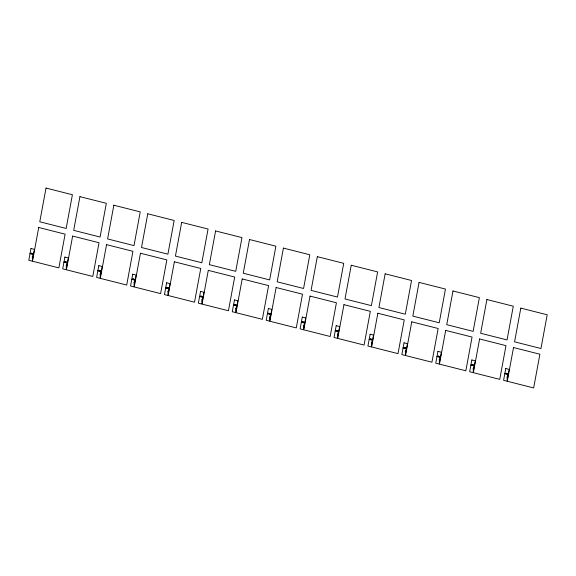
<?xml version="1.0" encoding="UTF-8"?>
<svg xmlns="http://www.w3.org/2000/svg" width="576" height="576" viewBox="0 0 576 576"><rect width="100%" height="100%" fill="white"/><g stroke="black" fill="none" stroke-linecap="round" stroke-linejoin="round"><path stroke-width="0.86" d="M32.458 257.371L32.306 258.941M32.566 256.788L32.983 255.29M66.37 265.946L66.218 267.516M66.478 265.363L66.895 263.866M100.282 274.522L100.13 276.091M100.39 273.938L100.807 272.441M134.194 283.097L134.05 284.666M134.302 282.514L134.719 281.016M168.113 291.672L167.962 293.234M168.221 291.089L168.638 289.591M202.025 300.247L201.874 301.81M202.133 299.664L202.55 298.166M235.937 308.822L235.786 310.385M236.045 308.239L236.462 306.742M269.849 317.398L269.698 318.96M269.957 316.814L270.374 315.317M303.761 325.973L303.617 327.535M303.869 325.39L304.294 323.892M337.68 334.548L337.529 336.11M337.788 333.965L338.206 332.467M371.592 343.123L371.441 344.686M371.7 342.54L372.118 341.042M405.504 351.698L405.353 353.261M405.612 351.115L406.03 349.618M439.416 360.274L439.272 361.836M439.524 359.69L439.942 358.193M473.335 368.849L473.184 370.411M473.436 368.266L473.861 366.768M507.247 377.424L507.096 378.986M507.355 376.841L507.773 375.343M32.119 256.982L32.666 257.119M66.031 265.558L66.578 265.694M99.943 274.133L100.49 274.27M133.855 282.708L134.41 282.845M167.774 291.283L168.322 291.42M201.686 299.858L202.234 299.995M235.598 308.434L236.146 308.57M269.51 317.009L270.065 317.146M303.422 325.584L303.977 325.721M337.342 334.159L337.889 334.296M371.254 342.734L371.801 342.871M405.166 351.31L405.713 351.446M439.078 359.878L439.632 360.022M472.997 368.453L473.544 368.597M506.909 377.028L507.456 377.172M30.031 253.627L28.8 260.28L32.206 261.137L33.437 254.491L30.031 253.627M30.982 248.486L30.082 253.375L33.487 254.232L34.394 249.343L30.982 248.486M31.198 253.138L31.507 253.548L31.198 253.138M31.99 253.339L32.299 253.742L31.99 253.339M32.782 253.541L33.091 253.944L32.782 253.541M38.722 227.491L32.479 261.209L58.867 267.883L65.11 234.166L38.722 227.491M46.022 188.071L39.78 221.782L66.168 228.456L72.41 194.738L46.022 188.071M63.943 262.202L62.712 268.855L66.125 269.712L67.356 263.066L63.943 262.202M64.894 257.062L63.994 261.95L67.399 262.807L68.306 257.918L64.894 257.062M65.117 261.713L65.419 262.123L65.117 261.713M65.902 261.914L66.211 262.318L65.902 261.914M66.694 262.116L67.003 262.519L66.694 262.116M72.634 236.066L66.391 269.784L92.786 276.458L99.029 242.741L72.634 236.066M79.934 196.639L73.692 230.357L100.08 237.031L106.322 203.314L79.934 196.639M97.855 270.778L96.624 277.43L100.037 278.287L101.268 271.642L97.855 270.778M98.813 265.637L97.906 270.526L101.311 271.382L102.218 266.494L98.813 265.637M99.029 270.288L99.338 270.698L99.029 270.288M99.814 270.49L100.123 270.893L99.814 270.49M100.606 270.691L100.915 271.094L100.606 270.691M106.546 244.642L100.31 278.359L126.698 285.034L132.941 251.316L106.546 244.642M113.846 205.214L107.604 238.932L133.999 245.606L140.234 211.889L113.846 205.214M131.774 279.353L130.543 286.006L133.949 286.862L135.18 280.217L131.774 279.353M132.725 274.212L131.818 279.101L135.23 279.958L136.13 275.069L132.725 274.212M132.941 278.863L133.25 279.274L132.941 278.863M133.733 279.065L134.042 279.468L133.733 279.065M134.518 279.266L134.827 279.67L134.518 279.266M140.465 253.217L134.222 286.934L160.61 293.609L166.853 259.891L140.465 253.217M147.758 213.79L141.516 247.507L167.911 254.182L174.154 220.464L147.758 213.79M165.686 287.928L164.455 294.581L167.861 295.438L169.092 288.792L165.686 287.928M166.637 282.78L165.73 287.676L169.142 288.533L170.042 283.644L166.637 282.78M166.853 287.438L167.162 287.849L166.853 287.438M167.645 287.64L167.954 288.043L167.645 287.64M168.437 287.842L168.739 288.245L168.437 287.842M174.377 261.792L168.134 295.51L194.522 302.184L200.765 268.466L174.377 261.792M181.67 222.365L175.435 256.082L201.823 262.757L208.066 229.039L181.67 222.365M199.598 296.503L198.367 303.156L201.773 304.013L203.004 297.367L199.598 296.503M200.549 291.355L199.649 296.251L203.054 297.108L203.962 292.219L200.549 291.355M200.765 296.014L201.074 296.424L200.765 296.014M201.557 296.215L201.866 296.618L201.557 296.215M202.349 296.417L202.658 296.82L202.349 296.417M208.289 270.367L202.046 304.085L228.442 310.759L234.677 277.042L208.289 270.367M215.59 230.94L209.347 264.658L235.735 271.332L241.978 237.614L215.59 230.94M233.51 305.078L232.279 311.731L235.692 312.588L236.923 305.942L233.51 305.078M234.468 299.93L233.561 304.826L236.966 305.683L237.874 300.794L234.468 299.93M234.684 304.589L234.994 304.999L234.684 304.589M235.469 304.79L235.778 305.194L235.469 304.79M236.261 304.992L236.57 305.395L236.261 304.992M242.201 278.942L235.958 312.66L262.354 319.334L268.596 285.617L242.201 278.942M249.502 239.515L243.259 273.233L269.647 279.907L275.89 246.19L249.502 239.515M267.422 313.654L266.198 320.306L269.604 321.163L270.835 314.518L267.422 313.654M268.38 308.506L267.473 313.402L270.878 314.258L271.786 309.37L268.38 308.506M268.596 313.164L268.906 313.567L268.596 313.164M269.388 313.366L269.69 313.769L269.388 313.366M270.173 313.567L270.482 313.97L270.173 313.567M276.12 287.518L269.878 321.235L296.266 327.91L302.508 294.192L276.12 287.518M283.414 248.09L277.171 281.808L303.566 288.482L309.802 254.765L283.414 248.09M301.342 322.229L300.11 328.882L303.516 329.738L304.747 323.093L301.342 322.229M302.292 317.081L301.385 321.977L304.798 322.834L305.698 317.945L302.292 317.081M302.508 321.739L302.818 322.142L302.508 321.739M303.3 321.941L303.61 322.344L303.3 321.941M304.085 322.142L304.394 322.546L304.085 322.142M310.032 296.093L303.79 329.81L330.178 336.485L336.42 302.767L310.032 296.093M317.326 256.666L311.083 290.383L337.478 297.058L343.721 263.34L317.326 256.666M335.254 330.804L334.022 337.457L337.428 338.314L338.659 331.668L335.254 330.804M336.204 325.656L335.297 330.552L338.71 331.409L339.617 326.52L336.204 325.656M336.42 330.314L336.73 330.718L336.42 330.314M337.212 330.516L337.522 330.919L337.212 330.516M338.004 330.718L338.314 331.121L338.004 330.718M343.944 304.668L337.702 338.386L364.09 345.06L370.332 311.342L343.944 304.668M351.245 265.241L345.002 298.958L371.39 305.633L377.633 271.915L351.245 265.241M369.166 339.379L367.934 346.032L371.34 346.889L372.571 340.243L369.166 339.379M370.116 334.231L369.216 339.127L372.622 339.984L373.529 335.095L370.116 334.231M370.339 338.89L370.642 339.293L370.339 338.89M371.124 339.091L371.434 339.494L371.124 339.091M371.916 339.293L372.226 339.696L371.916 339.293M377.856 313.243L371.614 346.961L398.009 353.635L404.251 319.918L377.856 313.243M385.157 273.816L378.914 307.534L405.302 314.208L411.545 280.49L385.157 273.816M403.078 347.954L401.846 354.607L405.259 355.464L406.49 348.818L403.078 347.954M404.035 342.806L403.128 347.702L406.534 348.559L407.441 343.67L404.035 342.806M404.251 347.465L404.561 347.868L404.251 347.465M405.036 347.666L405.346 348.07L405.036 347.666M405.828 347.868L406.138 348.271L405.828 347.868M411.768 321.818L405.533 355.536L431.921 362.21L438.163 328.493L411.768 321.818M419.069 282.391L412.826 316.109L439.214 322.783L445.457 289.066L419.069 282.391M436.997 356.53L435.766 363.175L439.171 364.039L440.402 357.394L436.997 356.53M437.947 351.382L437.04 356.278L440.446 357.134L441.353 352.246L437.947 351.382M438.163 356.04L438.473 356.443L438.163 356.04M438.955 356.242L439.265 356.645L438.955 356.242M439.74 356.443L440.05 356.846L439.74 356.443M445.687 330.394L439.445 364.111L465.833 370.786L472.075 337.068L445.687 330.394M452.981 290.966L446.738 324.684L473.134 331.358L479.376 297.641L452.981 290.966M470.909 365.105L469.678 371.75L473.083 372.614L474.314 365.969L470.909 365.105M471.859 359.957L470.952 364.846L474.365 365.71L475.265 360.821L471.859 359.957M472.075 364.615L472.385 365.018L472.075 364.615M472.867 364.817L473.177 365.22L472.867 364.817M473.659 365.018L473.962 365.422L473.659 365.018M479.599 338.969L473.357 372.686L499.745 379.361L505.987 345.643L479.599 338.969M486.893 299.542L480.658 333.259L507.046 339.934L513.288 306.216L486.893 299.542M504.821 373.68L503.59 380.326L506.995 381.19L508.226 374.544L504.821 373.68M505.771 368.532L504.871 373.421L508.277 374.285L509.184 369.396L505.771 368.532M505.987 373.19L506.297 373.594L505.987 373.19M506.779 373.392L507.089 373.795L506.779 373.392M507.571 373.594L507.881 373.997L507.571 373.594M513.511 347.544L507.269 381.262L533.664 387.929L539.899 354.218L513.511 347.544M520.812 308.117L514.57 341.834L540.958 348.509L547.2 314.791L520.812 308.117"/></g></svg>
